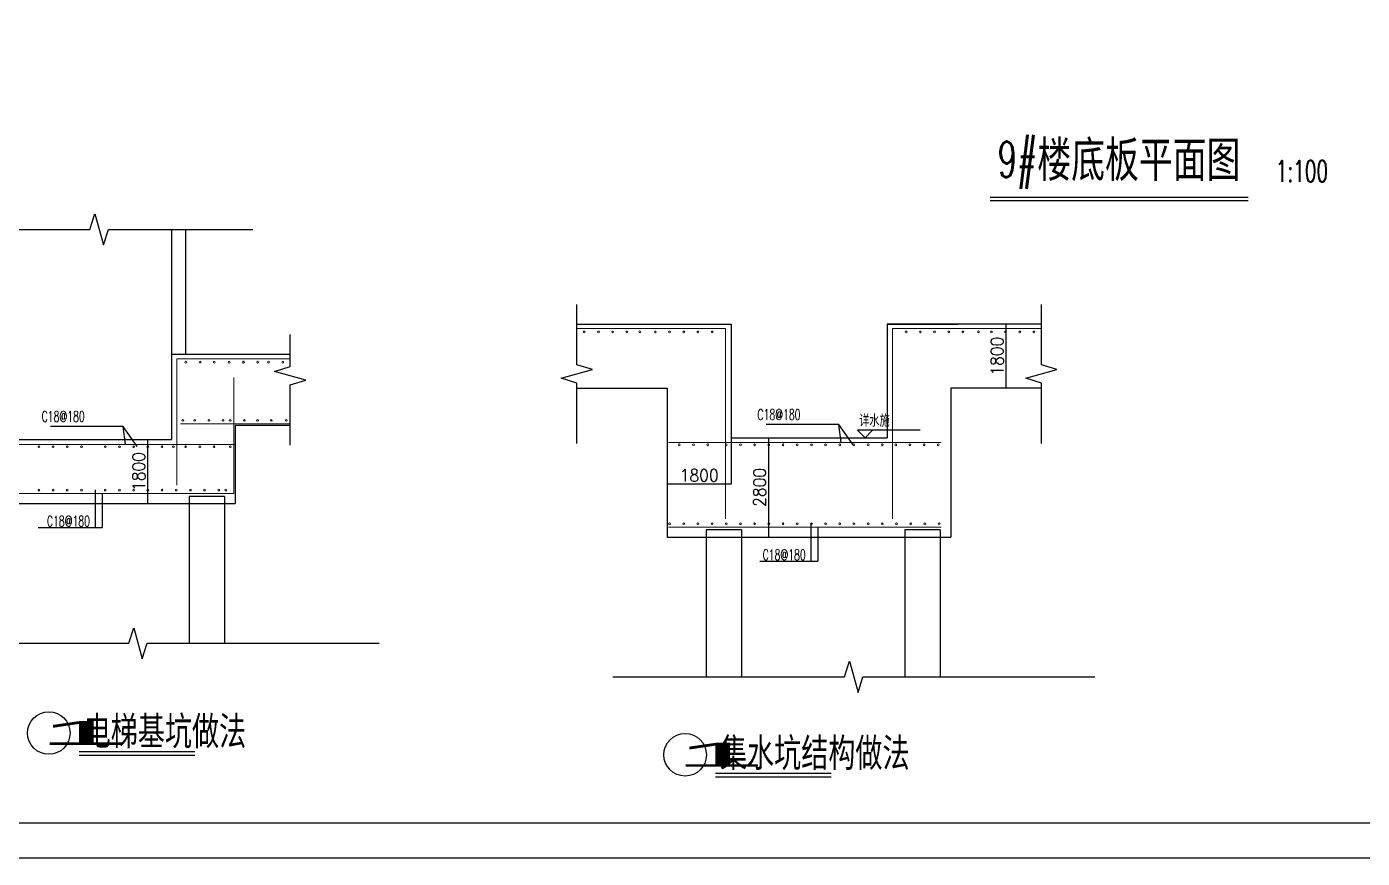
# Model space of a CAD drawing. Extents: x 628064 to 742735, y -407363 to -122417.
# Drawn here: x 667792 to 705452, y -407363 to -383918 of the extents above; entities that cross this region are included whole.
import ezdxf
from ezdxf.enums import TextEntityAlignment as Align

# ---------------------------------------------------------------- set-up
doc = ezdxf.new("R2010")
doc.units = 0
doc.header["$LTSCALE"] = 100
for name, color, linetype in [('AXIS', 3, 'Continuous'), ('CSET', 2, 'Continuous'), ('DIM', 3, 'Continuous'), ('HATCH', 254, 'Continuous'), ('mid', 7, 'Continuous'), ('TEXT', 2, 'Continuous'), ('THICK', 6, 'Continuous'), ('THIN', 7, 'Continuous'), ('tm', 7, 'Continuous'), ('图框', 254, 'Continuous'), ('标高', 7, 'Continuous')]:
    doc.layers.add(name, color=color, linetype=linetype)
doc.layers.add('REIN', color=6, linetype='Continuous', lineweight=18)
doc.styles.add('hztxt', font='hztxt')
doc.styles.get("Standard").update_dxf_attribs({"font": 'standard'})
doc.dimstyles.get("Standard").update_dxf_attribs({"dimtxt": 351, "dimasz": 0.18, "dimexe": 0.18, "dimexo": 0.0625, "dimgap": 0.09, "dimtad": 0, "dimtoh": 1, "dimdec": 0, "dimzin": 0, "dimdsep": 46, "dimcen": 0.09, "dimadec": 0, "dimazin": 0, "dimtfac": 1, "dimtdec": 4, "dimtofl": 0, "dimtmove": 0, "dimatfit": 3, "dimfxl": 250, "dimtolj": 1, "dimtzin": 0, "dimarcsym": 0})

# ---------------------------------------------------------------- blocks, each defined once
blk = doc.blocks.new('A$C35F87531')
at = {"layer": '图框'}
for points in [[(-0.0002444429555908, -0.0004358000587672), (-0.0002444424899295, 59399.99956419994), (84099.99975555704, 59399.99956419994), (84099.99975555658, -0.0004358000587672)], [(2499.999755557045, 999.9995641999412), (83099.99975555658, 999.9995641999412), (83099.99975555704, 58399.99956419994), (2499.999755557511, 58399.99956419994)]]:
    blk.add_lwpolyline(points, close=True, dxfattribs=at)
blk = doc.blocks.new('*D122')
at = {"layer": 'DIM', "color": 0, "linetype": 'ByBlock', "lineweight": -2}
for p, q in [((685853.8306587496, -394107.1180318397), (685853.8306587496, -396816.3162165623)), ((687653.8306587497, -395507.1180318397), (687653.8306587497, -396816.3162165623)), ((687653.8306587497, -396816.1362165623), (685853.8306587496, -396816.1362165623))]:
    blk.add_line(p, q, dxfattribs=at)
for points in [[(685853.8306587496, -396816.1362165623), (685854.0106587496, -396816.106244067), (685854.0106587496, -396816.1661890576)], [(687653.8306587497, -396816.1362165623), (687653.6506587496, -396816.1661890576), (687653.6506587496, -396816.106244067)]]:
    blk.add_solid(points, dxfattribs=at)
at = {"layer": 'DIM', "color": 0, "linetype": 'Continuous', "lineweight": -2, "insert": (686753.8306587497, -396566.1362165624), "char_height": 351, "width": 807.299999999999, "attachment_point": 5}
blk.add_mtext('1800', dxfattribs=at)
blk = doc.blocks.new('_AXISO')
blk.add_circle((0, 0), 0.5)
blk = doc.blocks.new('*D329')
at = {"layer": 'DIM', "color": 0, "linetype": 'ByBlock', "lineweight": -2}
for p, q in [((687879.2912504466, -395507.0555318397), (688707.4469295162, -395507.0555318397)), ((688707.2669295161, -395507.0555318397), (688707.2669295161, -398307.0555318397)), ((688100.8776191571, -398307.0555318397), (688707.4469295162, -398307.0555318397))]:
    blk.add_line(p, q, dxfattribs=at)
for points in [[(688707.2669295161, -395507.0555318397), (688707.2969020115, -395507.2355318397), (688707.2369570207, -395507.2355318397)], [(688707.2669295161, -398307.0555318397), (688707.2369570207, -398306.8755318397), (688707.2969020115, -398306.8755318397)]]:
    blk.add_solid(points, dxfattribs=at)
at = {"layer": 'DIM', "color": 0, "linetype": 'Continuous', "lineweight": -2, "insert": (688457.2669295163, -396907.0555318396), "char_height": 351, "width": 912.5999999999997, "attachment_point": 5, "rotation": 90}
blk.add_mtext('2800', dxfattribs=at)
blk = doc.blocks.new('*D9')
at = {"layer": 'DIM', "color": 0, "linetype": 'ByBlock', "lineweight": -2}
for p, q in [((695496.1268813948, -392307.0555318397), (695404.627439428, -392307.0555318397)), ((695404.807439428, -392307.0555318397), (695404.807439428, -394107.0555318397)), ((695496.1268813948, -394107.0555318397), (695404.627439428, -394107.0555318397))]:
    blk.add_line(p, q, dxfattribs=at)
for points in [[(695404.807439428, -392307.0555318397), (695404.8374119235, -392307.2355318397), (695404.7774669327, -392307.2355318397)], [(695404.807439428, -394107.0555318397), (695404.7774669327, -394106.8755318397), (695404.8374119235, -394106.8755318397)]]:
    blk.add_solid(points, dxfattribs=at)
at = {"layer": 'DIM', "color": 0, "linetype": 'Continuous', "lineweight": -2, "insert": (695154.807439428, -393207.0555318396), "char_height": 351, "width": 807.299999999999, "attachment_point": 5, "rotation": 90}
blk.add_mtext('1800', dxfattribs=at)
blk = doc.blocks.new('*D12')
at = {"layer": 'DIM', "color": 0, "linetype": 'ByBlock', "lineweight": -2}
for p, q in [((671065.9371536246, -395559.5287387384), (671201.7722103508, -395559.5287387384)), ((671201.5922103508, -395559.5287387384), (671201.5922103508, -397359.5287387384)), ((671065.9371536246, -397359.5287387384), (671201.7722103508, -397359.5287387384))]:
    blk.add_line(p, q, dxfattribs=at)
for points in [[(671201.5922103508, -395559.5287387384), (671201.6221828462, -395559.7087387384), (671201.5622378554, -395559.7087387384)], [(671201.5922103508, -397359.5287387384), (671201.5622378554, -397359.3487387384), (671201.6221828462, -397359.3487387384)]]:
    blk.add_solid(points, dxfattribs=at)
at = {"layer": 'DIM', "color": 0, "linetype": 'Continuous', "lineweight": -2, "insert": (670951.5922103509, -396459.5287387382), "char_height": 351, "width": 807.299999999999, "attachment_point": 5, "rotation": 90}
blk.add_mtext('1800', dxfattribs=at)

msp = doc.modelspace()

# ---------------------------------------------------------------- linework, layer by layer
at = {"layer": 'CSET', "color": 4}
for p, q in [((669266.9770496213, -404452.8923651828), (672529.8551458383, -404452.8923651828)), ((687209.3685521213, -405065.648287105), (690472.2466483384, -405065.648287105))]:
    msp.add_line(p, q, dxfattribs=at)
for points in [[(669266.9770496213, -404352.8923651828), (672529.8551458383, -404352.8923651828)], [(687209.3685521213, -404965.6482871049), (690472.2466483384, -404965.6482871049)]]:
    msp.add_lwpolyline(points, dxfattribs=at)
at = {"layer": 'HATCH'}
for p, q in [((671871.2880303977, -389632.234956453), (671871.2880303977, -395559.5287387384)), ((672271.2880303976, -389632.234956453), (672271.2880303976, -393159.5287387383)), ((683305.4055949545, -392307.0555318397), (687653.8306587497, -392307.0555318397)), ((687653.8306587497, -392307.0555318397), (687653.8306587497, -395507.0555318397)), ((692053.8306587497, -392307.0555318397), (692053.8306587497, -395507.0555318397)), ((692053.8306587497, -392307.0555318397), (694052.2081675158, -392307.05553184)), ((696402.2557225449, -392307.0555318397), (692053.8306587497, -392307.0555318397)), ((675219.7130941929, -393159.5287387383), (671871.2880303977, -393159.5287387383)), ((683305.4055949545, -394107.0555318397), (685853.8306587496, -394107.0555318397)), ((685853.8306587496, -394107.05553184), (685853.8306587496, -398307.0555318397)), ((696402.2557225449, -394107.0555318397), (693853.8306587497, -394107.0555318397)), ((693853.8306587497, -394107.0555318397), (693853.8306587497, -398307.0555318397)), ((675219.7130941929, -395159.5287387384), (673671.2880303976, -395159.5287387384)), ((673671.2880303975, -395159.5287387377), (673671.2880303977, -397359.5287387384)), ((667471.2880303975, -395559.5287387384), (671871.2880303977, -395559.5287387384)), ((687653.8306587497, -395507.0555318397), (692053.8306587497, -395507.0555318397)), ((672368.6656303977, -397159.5287387383), (672368.6656303977, -401302.9654160722)), ((673368.6656303977, -397159.5287387383), (672368.6656303977, -397159.5287387383)), ((673368.6656303977, -397159.5287387383), (673368.6656303977, -401302.9654160722)), ((665671.2880303977, -397359.5287387384), (673671.2880303977, -397359.5287387384)), ((685853.8306587496, -398307.0555318397), (693853.8306587497, -398307.0555318397)), ((686951.2082587497, -398107.0555318397), (686951.2082587497, -402250.4922091735)), ((687951.2082587497, -398107.0555318397), (686951.2082587497, -398107.0555318397)), ((687951.2082587497, -398107.0555318397), (687951.2082587497, -402250.4922091735)), ((693551.2082587497, -398107.0555318397), (692551.2082587497, -398107.0555318397)), ((692551.2082587497, -398107.0555318397), (692551.2082587497, -402250.4922091735)), ((693551.2082587497, -398107.0555318397), (693551.2082587497, -402250.4922091735))]:
    msp.add_line(p, q, dxfattribs=at)
at = {"layer": 'mid'}
for p, q in [((670510.1162086622, -395186.4981772299), (668459.3598291995, -395186.4981772299)), ((670910.3283123908, -395758.1231556137), (670510.1162086622, -395186.4981772299)), ((670577.3423246593, -395693.8502173059), (670510.1162086622, -395186.4981772299)), ((690692.6588370142, -395134.0249703314), (688641.9024575514, -395134.0249703314)), ((691092.8709407428, -395705.6499487151), (690692.6588370142, -395134.0249703314)), ((690759.8849530113, -395641.3770104072), (690692.6588370142, -395134.0249703314)), ((669721.014580402, -396978.8572528319), (669721.014580402, -398037.1124576194)), ((669919.1553706028, -397068.8572528319), (669919.1553706028, -398037.1124576194)), ((668111.9845445867, -398037.1124576196), (669919.1553706028, -398037.1124576194)), ((689903.5572087544, -397926.3840459332), (689903.5572087544, -398984.6392507209)), ((690101.6979989551, -398016.3840459332), (690101.6979989551, -398984.6392507209)), ((688466.0547390291, -398984.6392507209), (690101.6979989551, -398984.6392507209))]:
    msp.add_line(p, q, dxfattribs=at)
at = {"layer": 'REIN'}
for points in [[(683305.4055949545, -392425.2093773706), (687498.1783015472, -392425.2093773706), (687498.1783015472, -397793.5987573826)], [(696402.2557225449, -392425.2093773706), (692209.483015952, -392425.2093773706), (692209.4830159522, -397793.5987573826)], [(675219.7130941929, -393277.6825842693), (672026.9403876002, -393277.6825842693), (672026.9403876002, -396846.0719642813)], [(669671.2880303977, -397076.4103904449), (665710.5057604178, -397076.4103904449), (665710.5057604178, -393806.2014038435)], [(669671.2880303977, -397076.4103904449), (673632.0703003774, -397076.4103904449), (673632.0703003774, -393806.2014038435)], [(672128.8919919683, -395110.4463231702), (675219.7130941929, -395110.4463231702)], [(673680.8382523747, -395693.8502173059), (665710.5057604178, -395693.8502173059)], [(693578.5681927416, -395641.3770104072), (685893.0483887699, -395641.3770104072)], [(693578.5681927416, -398023.9371835462), (685893.0483887699, -398023.9371835462)]]:
    msp.add_lwpolyline(points, dxfattribs=at)
for points in [[(683539.0796731544, -392522.6895654267, 0.9999999999999999), (683489.0796731542, -392522.6895654267, 0.9999999999999999)], [(683939.0796731543, -392522.6895654267, 0.9999999999999999), (683889.0796731543, -392522.6895654267, 0.9999999999999999)], [(684339.0796731544, -392522.6895654267, 0.9999999999999999), (684289.0796731542, -392522.6895654267, 0.9999999999999999)], [(684739.0796731543, -392522.6895654267, 0.9999999999999999), (684689.0796731543, -392522.6895654267, 0.9999999999999999)], [(685105.7941401454, -392517.363100398, 0.9999999999999999), (685055.7941401454, -392517.363100398, 0.9999999999999999)], [(685542.8603661323, -392522.6895654267, 0.9999999999999999), (685492.8603661323, -392522.6895654267, 0.9999999999999999)], [(685942.8603661323, -392522.6895654267, 0.9999999999999999), (685892.8603661323, -392522.6895654267, 0.9999999999999999)], [(686342.8603661323, -392522.6895654267, 0.9999999999999999), (686292.8603661323, -392522.6895654267, 0.9999999999999999)], [(686742.8603661323, -392522.6895654267, 0.9999999999999999), (686692.8603661323, -392522.6895654267, 0.9999999999999999)], [(687142.8603661323, -392522.6895654267, 0.9999999999999999), (687092.8603661323, -392522.6895654267, 0.9999999999999999)], [(692564.8009513672, -392522.6895654267, -0.9999999999999999), (692614.8009513672, -392522.6895654267, -0.9999999999999999)], [(692964.8009513671, -392522.6895654267, -0.9999999999999999), (693014.8009513671, -392522.6895654267, -0.9999999999999999)], [(693364.8009513672, -392522.6895654267, -0.9999999999999999), (693414.8009513672, -392522.6895654267, -0.9999999999999999)], [(693764.8009513671, -392522.6895654267, -0.9999999999999999), (693814.8009513671, -392522.6895654267, -0.9999999999999999)], [(694164.8009513672, -392522.6895654267, -0.9999999999999999), (694214.8009513672, -392522.6895654267, -0.9999999999999999)], [(694601.867177354, -392517.363100398, -0.9999999999999999), (694651.867177354, -392517.363100398, -0.9999999999999999)], [(694968.5816443452, -392522.6895654267, -0.9999999999999999), (695018.5816443452, -392522.6895654267, -0.9999999999999999)], [(695368.5816443453, -392522.6895654267, -0.9999999999999999), (695418.5816443453, -392522.6895654267, -0.9999999999999999)], [(695768.5816443452, -392522.6895654267, -0.9999999999999999), (695818.5816443452, -392522.6895654267, -0.9999999999999999)], [(696168.5816443453, -392522.6895654267, -0.9999999999999999), (696218.5816443453, -392522.6895654267, -0.9999999999999999)], [(672254.5659899681, -393375.1627723254, -0.9999999999999999), (672304.5659899681, -393375.1627723254, -0.9999999999999999)], [(672654.5659899681, -393375.1627723254, -0.9999999999999999), (672704.5659899681, -393375.1627723254, -0.9999999999999999)], [(673054.5659899681, -393375.1627723254, -0.9999999999999999), (673104.5659899681, -393375.1627723254, -0.9999999999999999)], [(673474.7273921913, -393375.1627723254, -0.9999999999999999), (673524.7273921913, -393375.1627723254, -0.9999999999999999)], [(673874.7273921913, -393375.1627723254, -0.9999999999999999), (673924.7273921913, -393375.1627723254, -0.9999999999999999)], [(673878.5080851695, -393375.1627723254, -0.9999999999999999), (673928.5080851692, -393375.1627723254, -0.9999999999999999)], [(674278.5080851692, -393375.1627723254, -0.9999999999999999), (674328.5080851695, -393375.1627723254, -0.9999999999999999)], [(674586.039015993, -393375.1627723254, -0.9999999999999999), (674636.039015993, -393375.1627723254, -0.9999999999999999)], [(674986.039015993, -393375.1627723254, -0.9999999999999999), (675036.039015993, -393375.1627723254, -0.9999999999999999)], [(672167.7901617971, -395016.0387784521, 0.9999999999999999), (672217.7901617971, -395016.0387784521, 0.9999999999999999)], [(672503.8941751914, -395016.0387784521, 0.9999999999999999), (672553.8941751914, -395016.0387784521, 0.9999999999999999)], [(672903.8941751915, -395016.0387784521, 0.9999999999999999), (672953.8941751915, -395016.0387784521, 0.9999999999999999)], [(673303.8941751914, -395016.0387784521, 0.9999999999999999), (673353.8941751914, -395016.0387784521, 0.9999999999999999)], [(673503.8941751914, -395016.0387784521, 0.9999999999999999), (673553.8941751914, -395016.0387784521, 0.9999999999999999)], [(673903.8941751914, -395016.0387784521, 0.9999999999999999), (673953.8941751914, -395016.0387784521, 0.9999999999999999)], [(674273.2228271634, -395016.0387784521, 0.9999999999999999), (674323.2228271634, -395016.0387784521, 0.9999999999999999)], [(674663.7006954798, -395016.0387784521, 0.9999999999999999), (674713.7006954798, -395016.0387784521, 0.9999999999999999)], [(675084.804729709, -395016.0387784521, 0.9999999999999999), (675134.804729709, -395016.0387784521, 0.9999999999999999)], [(668160.3177377803, -395758.8502173059, 0.9999999999999999), (668110.3177377803, -395758.8502173059, 0.9999999999999999)], [(668560.3177377803, -395758.8502173059, 0.9999999999999999), (668510.3177377803, -395758.8502173059, 0.9999999999999999)], [(668960.3177377803, -395758.8502173059, 0.9999999999999999), (668910.3177377803, -395758.8502173059, 0.9999999999999999)], [(669360.3177377803, -395758.8502173059, 0.9999999999999999), (669310.3177377803, -395758.8502173059, 0.9999999999999999)], [(669982.258323015, -395758.8502173059, -0.9999999999999999), (670032.258323015, -395758.8502173059, -0.9999999999999999)], [(670382.258323015, -395758.8502173059, -0.9999999999999999), (670432.258323015, -395758.8502173059, -0.9999999999999999)], [(670782.258323015, -395758.8502173059, -0.9999999999999999), (670832.258323015, -395758.8502173059, -0.9999999999999999)], [(671182.258323015, -395758.8502173059, -0.9999999999999999), (671232.258323015, -395758.8502173059, -0.9999999999999999)], [(671582.258323015, -395758.8502173059, -0.9999999999999999), (671632.258323015, -395758.8502173059, -0.9999999999999999)], [(671902.3783048687, -395758.8502173059, -0.9999999999999999), (671952.3783048687, -395758.8502173059, -0.9999999999999999)], [(672247.919924342, -395758.8502173059, -0.9999999999999999), (672297.9199243422, -395758.8502173059, -0.9999999999999999)], [(672647.9199243421, -395758.8502173059, -0.9999999999999999), (672697.9199243421, -395758.8502173059, -0.9999999999999999)], [(673047.9199243421, -395758.8502173059, -0.9999999999999999), (673097.9199243421, -395758.8502173059, -0.9999999999999999)], [(673506.1922484693, -395758.8502173059, -0.9999999999999999), (673556.1922484691, -395758.8502173059, -0.9999999999999999)], [(686218.9264406781, -395706.3770104073, 0.9999999999999999), (686168.9264406781, -395706.3770104073, 0.9999999999999999)], [(686618.9264406781, -395706.3770104073, 0.9999999999999999), (686568.9264406781, -395706.3770104073, 0.9999999999999999)], [(687018.9264406781, -395706.3770104073, 0.9999999999999999), (686968.9264406781, -395706.3770104073, 0.9999999999999999)], [(687542.8603661323, -395706.3770104073, 0.9999999999999999), (687492.8603661323, -395706.3770104073, 0.9999999999999999)], [(687942.8603661323, -395706.3770104073, 0.9999999999999999), (687892.8603661323, -395706.3770104073, 0.9999999999999999)], [(688342.8603661323, -395706.3770104073, 0.9999999999999999), (688292.8603661323, -395706.3770104073, 0.9999999999999999)], [(688742.8603661323, -395706.3770104073, 0.9999999999999999), (688692.8603661323, -395706.3770104073, 0.9999999999999999)], [(689142.8603661323, -395706.3770104073, 0.9999999999999999), (689092.8603661323, -395706.3770104073, 0.9999999999999999)], [(689542.8603661323, -395706.3770104073, 0.9999999999999999), (689492.8603661323, -395706.3770104073, 0.9999999999999999)], [(689942.8603661323, -395706.3770104073, 0.9999999999999999), (689892.8603661323, -395706.3770104073, 0.9999999999999999)], [(690342.8603661323, -395706.3770104073, 0.9999999999999999), (690292.8603661323, -395706.3770104073, 0.9999999999999999)], [(690742.8603661323, -395706.3770104073, 0.9999999999999999), (690692.8603661323, -395706.3770104073, 0.9999999999999999)], [(691142.8603661323, -395706.3770104073, 0.9999999999999999), (691092.8603661323, -395706.3770104073, 0.9999999999999999)], [(691542.8603661323, -395706.3770104073, 0.9999999999999999), (691492.8603661323, -395706.3770104073, 0.9999999999999999)], [(691942.8603661323, -395706.3770104073, 0.9999999999999999), (691892.8603661323, -395706.3770104073, 0.9999999999999999)], [(692320.9308086003, -395706.3770104073, 0.9999999999999999), (692270.9308086003, -395706.3770104073, 0.9999999999999999)], [(692720.9308086003, -395706.3770104073, 0.9999999999999999), (692670.9308086003, -395706.3770104073, 0.9999999999999999)], [(693120.9308086003, -395706.3770104073, 0.9999999999999999), (693070.9308086003, -395706.3770104073, 0.9999999999999999)], [(693520.9308086003, -395706.3770104073, 0.9999999999999999), (693470.9308086003, -395706.3770104073, 0.9999999999999999)], [(668160.3177377803, -396982.0028457265, -0.9999999999999999), (668110.3177377803, -396982.0028457265, -0.9999999999999999)], [(668560.3177377803, -396982.0028457265, -0.9999999999999999), (668510.3177377803, -396982.0028457265, -0.9999999999999999)], [(668960.3177377803, -396982.0028457265, -0.9999999999999999), (668910.3177377803, -396982.0028457265, -0.9999999999999999)], [(669360.3177377803, -396982.0028457265, -0.9999999999999999), (669310.3177377803, -396982.0028457265, -0.9999999999999999)], [(669982.258323015, -396982.0028457265, 0.9999999999999999), (670032.258323015, -396982.0028457265, 0.9999999999999999)], [(670382.258323015, -396982.0028457265, 0.9999999999999999), (670432.258323015, -396982.0028457265, 0.9999999999999999)], [(670782.258323015, -396982.0028457265, 0.9999999999999999), (670832.258323015, -396982.0028457265, 0.9999999999999999)], [(671182.258323015, -396982.0028457265, 0.9999999999999999), (671232.258323015, -396982.0028457265, 0.9999999999999999)], [(671582.258323015, -396982.0028457265, 0.9999999999999999), (671632.258323015, -396982.0028457265, 0.9999999999999999)], [(671982.258323015, -396982.0028457265, 0.9999999999999999), (672032.258323015, -396982.0028457265, 0.9999999999999999)], [(672382.258323015, -396982.0028457265, 0.9999999999999999), (672432.258323015, -396982.0028457265, 0.9999999999999999)], [(672782.258323015, -396982.0028457265, 0.9999999999999999), (672832.258323015, -396982.0028457265, 0.9999999999999999)], [(673182.258323015, -396982.0028457265, 0.9999999999999999), (673232.258323015, -396982.0028457265, 0.9999999999999999)], [(673382.258323015, -396982.0028457265, 0.9999999999999999), (673432.258323015, -396982.0028457265, 0.9999999999999999)], [(685942.8603661323, -397929.5296388278, -0.9999999999999999), (685892.8603661323, -397929.5296388278, -0.9999999999999999)], [(686342.8603661323, -397929.5296388278, -0.9999999999999999), (686292.8603661323, -397929.5296388278, -0.9999999999999999)], [(686742.8603661323, -397929.5296388278, -0.9999999999999999), (686692.8603661323, -397929.5296388278, -0.9999999999999999)], [(687142.8603661323, -397929.5296388278, -0.9999999999999999), (687092.8603661323, -397929.5296388278, -0.9999999999999999)], [(687542.8603661323, -397929.5296388278, -0.9999999999999999), (687492.8603661323, -397929.5296388278, -0.9999999999999999)], [(687942.8603661323, -397929.5296388278, -0.9999999999999999), (687892.8603661323, -397929.5296388278, -0.9999999999999999)], [(688342.8603661323, -397929.5296388278, -0.9999999999999999), (688292.8603661323, -397929.5296388278, -0.9999999999999999)], [(688742.8603661323, -397929.5296388278, -0.9999999999999999), (688692.8603661323, -397929.5296388278, -0.9999999999999999)], [(689142.8603661323, -397929.5296388278, -0.9999999999999999), (689092.8603661323, -397929.5296388278, -0.9999999999999999)], [(689542.8603661323, -397929.5296388278, -0.9999999999999999), (689492.8603661323, -397929.5296388278, -0.9999999999999999)], [(689942.8603661323, -397929.5296388278, -0.9999999999999999), (689892.8603661323, -397929.5296388278, -0.9999999999999999)], [(690342.8603661323, -397929.5296388278, -0.9999999999999999), (690292.8603661323, -397929.5296388278, -0.9999999999999999)], [(690742.8603661323, -397929.5296388278, -0.9999999999999999), (690692.8603661323, -397929.5296388278, -0.9999999999999999)], [(691142.8603661323, -397929.5296388278, -0.9999999999999999), (691092.8603661323, -397929.5296388278, -0.9999999999999999)], [(691542.8603661323, -397929.5296388278, -0.9999999999999999), (691492.8603661323, -397929.5296388278, -0.9999999999999999)], [(691942.8603661323, -397929.5296388278, -0.9999999999999999), (691892.8603661323, -397929.5296388278, -0.9999999999999999)], [(692342.8603661323, -397929.5296388278, -0.9999999999999999), (692292.8603661323, -397929.5296388278, -0.9999999999999999)], [(692742.8603661323, -397929.5296388278, -0.9999999999999999), (692692.8603661323, -397929.5296388278, -0.9999999999999999)], [(693142.8603661323, -397929.5296388278, -0.9999999999999999), (693092.8603661323, -397929.5296388278, -0.9999999999999999)], [(693542.8603661323, -397929.5296388278, -0.9999999999999999), (693492.8603661323, -397929.5296388278, -0.9999999999999999)]]:
    msp.add_lwpolyline(points, format="xyb", close=True, dxfattribs=at)
at = {"layer": 'THICK'}
msp.add_lwpolyline([(694954.5390069744, -388720.6805857979), (702232.2518436535, -388720.6805857979)], dxfattribs=at)
at = {"layer": 'THIN'}
for points in [[(694954.5390069744, -388820.4696544838), (702232.2518436535, -388820.4696544838)], [(665495.8372055104, -389632.234956453), (669573.6778379215, -389632.234956453), (669713.6778379217, -389192.2349564529), (669953.6778379217, -390072.2349564529), (670093.6778379215, -389632.234956453), (674171.5184703328, -389632.234956453)], [(683305.4055949545, -395667.0555318396), (683305.4055949545, -393967.0555318397), (682865.4055949545, -393827.0555318397), (683745.4055949546, -393587.0555318397), (683305.4055949545, -393447.0555318397), (683305.4055949545, -391747.0555318397)], [(696402.2557225449, -395667.0555318396), (696402.2557225449, -393967.0555318397), (695962.255722545, -393827.0555318397), (696842.2557225451, -393587.0555318397), (696402.2557225449, -393447.0555318397), (696402.2557225449, -391747.0555318397)], [(675219.7130941929, -395719.5287387384), (675219.7130941929, -394019.5287387383), (675659.7130941928, -393879.5287387384), (674779.7130941929, -393639.5287387384), (675219.7130941929, -393499.5287387383), (675219.7130941929, -392599.5287387383)], [(664133.5500575054, -401302.9654160722), (670669.6356785826, -401302.9654160722), (670809.6356785826, -400862.9654160722), (671049.6356785826, -401742.9654160722), (671189.6356785826, -401302.9654160722), (677725.7212996598, -401302.9654160722)], [(684316.0926858576, -402250.4922091735), (690852.1783069347, -402250.4922091735), (690992.1783069347, -401810.4922091736), (691232.1783069347, -402690.4922091736), (691372.1783069347, -402250.4922091735), (697908.2639280118, -402250.4922091735)]]:
    msp.add_lwpolyline(points, dxfattribs=at)
at = {"layer": 'tm', "linetype": 'Continuous'}
msp.add_lwpolyline([(692987.4167855773, -395297.0555318397), (691222.0397450868, -395297.0555318397), (691432.0397450868, -395507.0555318397), (691642.0397450868, -395297.0555318397)], dxfattribs=at)

# ---------------------------------------------------------------- block references
at = {"layer": 'AXIS'}
ref = msp.add_blockref('_AXISO', (668414.5664605566, -403832.008284315), dxfattribs=dict(at, xscale=1200, yscale=1200))
ref.add_attrib('A', '1', (668075.155205587, -404171.4195392844), dxfattribs={"height": 678.8225099390856, "style": 'hztxt', "width": 5.200000000001769})
ref = msp.add_blockref('_AXISO', (686356.9579630567, -404444.7642062372), dxfattribs=dict(at, xscale=1200, yscale=1200))
ref.add_attrib('A', '1', (686017.546708087, -404784.1754612067), dxfattribs={"height": 678.8225099390856, "style": 'hztxt', "width": 5.200000000001769})
at = {"layer": '图框'}
msp.add_blockref('A$C35F87531', (657905.845873631, -407363.4357408083), dxfattribs=at)

# ---------------------------------------------------------------- texts
at = {"layer": 'mid', "width": 0.7}
for p in [(668820.6898762827, -394906.1278955765), (689003.2325046348, -394853.6546886778), (668968.0463590943, -397859.1944610156), (689150.5889874465, -398806.7212541169)]:
    msp.add_text('C18@180', height=300, dxfattribs=at).set_placement(p, align=Align.MIDDLE_CENTER)
at = {"layer": 'TEXT'}
for s, height, width, p in [('9#楼底板平面图', 1000, 0.7, (695166.9566713519, -388456.5211499674)), ('1:100', 600, 0.699999988079071, (703010.4294322665, -388469.5888445884))]:
    msp.add_text(s, height=height, dxfattribs=dict(at, width=width)).set_placement(p, align=Align.BOTTOM_LEFT)
at = {"layer": 'TEXT', "width": 0.7}
for s, p in [('电梯基坑做法', (669396.7580807279, -404172.4799241836)), ('集水坑结构做法', (687339.1495832279, -404785.2358461057))]:
    msp.add_text(s, height=800, dxfattribs=at).set_placement(p)
at = {"layer": '标高', "width": 0.7}
msp.add_text('详水施', height=300, dxfattribs=at).set_placement((691266.7918746901, -395163.5427906106))

# ---------------------------------------------------------------- dimensions: what is measured, and where the dimension line sits
at = {"layer": 'DIM'}
for base, p1, p2, picture, middle in [((695404.807439428, -394107.0555318397), (695496.1893813948, -392307.0555318397), (695496.1893813948, -394107.0555318397), '*D9', (695154.807439428, -393207.0555318396)), ((671201.5922103508, -397359.5287387384), (671065.8746536246, -395559.5287387384), (671065.8746536246, -397359.5287387384), '*D12', (670951.5922103509, -396459.5287387382)), ((688707.2669295161, -398307.0555318397), (687879.2287504466, -395507.0555318397), (688100.8151191571, -398307.0555318397), '*D329', (688457.2669295163, -396907.0555318396))]:
    dim = msp.add_linear_dim(base=base, p1=p1, p2=p2, angle=90, dimstyle='Standard', dxfattribs=at)
    dim.commit()
    dim.dimension.update_dxf_attribs({"geometry": picture, "text_midpoint": middle})
dim = msp.add_linear_dim(base=(685853.8306587496, -396816.1362165623), p1=(687653.8306587497, -395507.0555318397), p2=(685853.8306587496, -394107.0555318397), dimstyle='Standard', dxfattribs=at)
dim.commit()
dim.dimension.update_dxf_attribs({"geometry": '*D122', "text_midpoint": (686753.8306587497, -396566.1362165624)})

doc.saveas('drawing.dxf')
